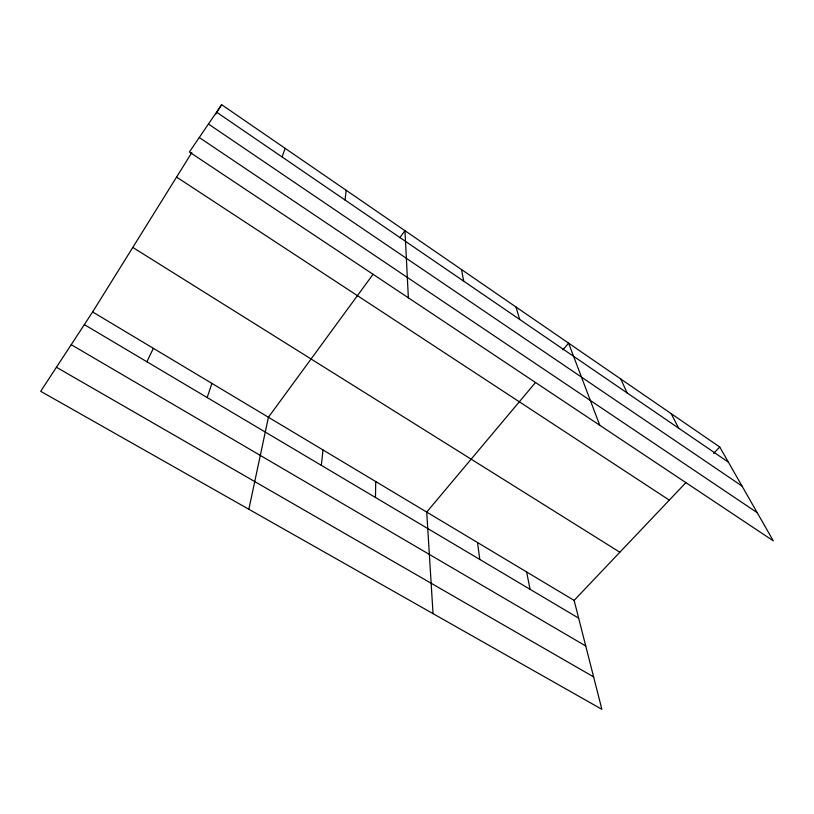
<?xml version="1.0" encoding="UTF-8"?>
<svg xmlns="http://www.w3.org/2000/svg" width="814" height="814" viewBox="0 0 814 814"><rect width="100%" height="100%" fill="white"/><g stroke="black" fill="none" stroke-linecap="round" stroke-linejoin="round"><path stroke-width="1.22" d="M375.468 497.496L375.732 481.542M321.337 465.364L323.005 449.949M345.024 200L346.215 190.303M248.85 509.259L268.427 417.256L373.026 274.328M207.163 397.558L211.915 383.394M282.092 156.96L285.154 148.341M146.896 361.762L153.347 348.321M92.633 311.945L574.135 600.406L601.872 709.309L40.7 391.31L92.633 311.945L191.819 152.594M215.669 114.275L221.632 104.691L719.729 447.008L773.3 540.842L189.397 151.994L221.632 104.691M399.766 237.79L404.965 230.677L408.363 297.812M535.47 382.56L426.719 512.087L433.038 613.634M562.932 349.857L568.579 343.132L599.765 425.274M574.135 600.406L685.815 482.733M713.644 453.418L719.729 447.008M56.431 367.267L593.62 676.892M71.205 344.688L585.744 645.99M84.341 324.613L578.662 618.162M132.794 247.425L619.861 552.228M176.577 177.076L669.301 500.132M199.267 137.505L757.224 512.688M208.455 124.023L742.002 486.029M216.555 112.149L728.377 462.169M671.133 413.614L678.673 428.164M620.787 379.009L627.106 392.908M516.035 307.01L519.658 319.424M526.617 571.937L530.056 589.305M461.528 269.556L463.675 281.135M477.513 542.511L479.782 559.452"/></g></svg>
